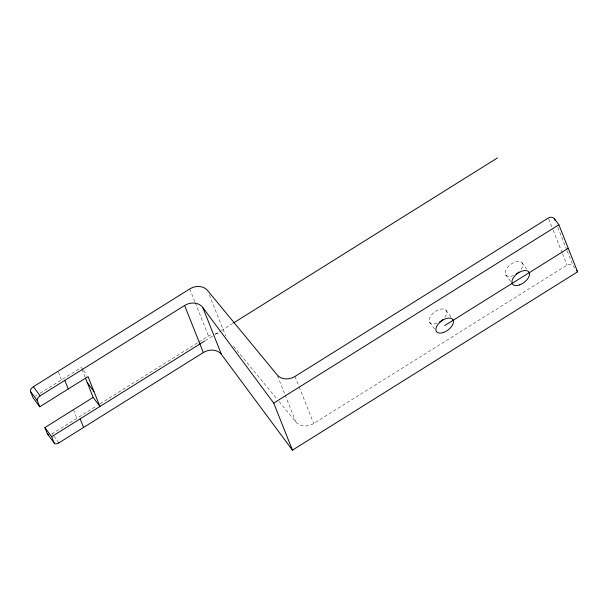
<?xml version="1.0" encoding="UTF-8"?>
<svg xmlns="http://www.w3.org/2000/svg" width="608" height="608" viewBox="0 0 608 608"><rect width="100%" height="100%" fill="white"/><g stroke="black" fill="none" stroke-linecap="round" stroke-linejoin="round"><path stroke-width="0.46" stroke-dasharray="3.04 2.28" d="M35.37 396.211L36.951 395.215M40.12 393.232L81.282 367.498L82.969 369.778M51.756 433.99A4.514 2.47 -36.6 0 0 52.106 433.785L96.885 405.787M100.1 403.773L198.041 342.532M198.846 342.03L208.476 336.004A13.551 11.218 -21.7 0 1 212.222 334.278M205.375 340.556L214.229 335.016M215.034 334.514L220.666 330.988M221.472 330.486L232.735 323.441M279.08 401.569L295.86 421.929A13.551 11.218 -21.7 0 0 313.713 423.51L567.044 265.103A4.514 3.739 -21.7 0 1 573.093 265.764L574.788 268.037M233.525 346.317L276.678 398.658M522.029 262.747L526.536 268.82M505.605 274.694L510.674 281.527M445.991 310.3L451.052 317.125M429.567 322.24L434.636 329.072M83.532 370.538L86.906 375.09M52.106 433.785L52.524 434.355M53.793 436.065L58.018 441.758M557.84 227.415L566.854 250.078M567.203 250.944L573.093 265.764M548.659 218.91L552.824 229.376M553.166 230.242L562.187 252.905M562.537 253.772L567.044 265.103M294.986 376.451L298.802 386.034M299.151 386.908L313.713 423.51M277.476 375.736L284.757 394.037M285.106 394.911L295.86 421.929M209.342 294.888L225.644 335.852M189.749 288.944L194.948 302.016M195.297 302.89L208.476 336.004M81.981 369.254L85.128 377.165M58.429 372.134L61.507 379.863M73.401 409.746L76.821 418.334M215.232 333.64A13.551 11.218 -21.7 0 1 220.172 333.914M436.894 323.296A10.161 5.563 -36.6 0 1 429.506 318.28A10.161 5.563 -36.6 0 1 442.107 308.948A10.161 5.563 -36.6 0 1 444.722 317.498M513.562 275.5A10.161 5.563 -36.6 0 1 505.491 270.902A10.161 5.563 -36.6 0 1 518.335 261.394A10.161 5.563 -36.6 0 1 520.349 270.476"/><path stroke-width="0.91" d="M39.748 406.798L32.992 397.693L30.514 391.461A4.514 2.47 -36.6 0 1 33.379 386.726L189.749 288.944A13.551 11.218 -21.7 0 1 207.609 290.533L277.134 374.862A13.551 11.218 -21.7 0 0 294.986 376.451L548.317 218.044A4.514 3.739 -21.7 0 1 554.367 218.698L558.874 224.77L577.6 271.829L292.44 450.148L221.502 354.525L202.776 307.466A13.551 11.218 -21.7 0 0 184.612 305.49L40.136 395.831A4.514 2.47 -36.6 0 0 37.27 400.566L39.748 406.798L88.038 376.603L99.925 406.486L93.168 397.381L85.477 378.047M221.502 354.525A13.551 11.218 -21.7 0 0 203.338 352.549L58.862 442.898A4.514 2.47 -36.6 0 1 54.12 442.92L47.363 433.808L44.886 427.576L93.168 397.381M54.12 442.92L51.642 436.681L204.569 341.058M233.54 322.939L497.542 157.852M292.44 450.148L273.714 403.089L558.874 224.77M444.668 325.569L568.237 248.3M576.475 270.317L577.6 271.829M202.776 307.466L273.714 403.089M87.225 382.44L93.982 391.544M33.379 386.726L40.136 395.831M30.514 391.461L37.27 400.566M58.436 442.328L58.862 442.898M44.886 427.576L51.642 436.681M554.367 218.698L555.058 220.446M184.612 305.49L203.338 352.549M64.843 380.38L68.263 388.968M80.157 418.851L83.577 427.439M48.807 434.766A4.514 2.47 -36.6 0 1 47.363 433.808M442.875 319.557A10.161 5.563 -36.6 0 1 439.402 322.126M518.92 272.004A10.161 5.563 -36.6 0 1 516.063 274.208M443.445 332.477A10.161 5.563 -36.6 0 0 452.838 319.527A10.161 5.563 -36.6 0 0 437.722 324.718A10.161 5.563 -36.6 0 0 443.445 332.477M519.483 284.924A10.161 5.563 -36.6 0 0 528.876 271.974A10.161 5.563 -36.6 0 0 513.768 277.164A10.161 5.563 -36.6 0 0 519.483 284.924"/></g></svg>
